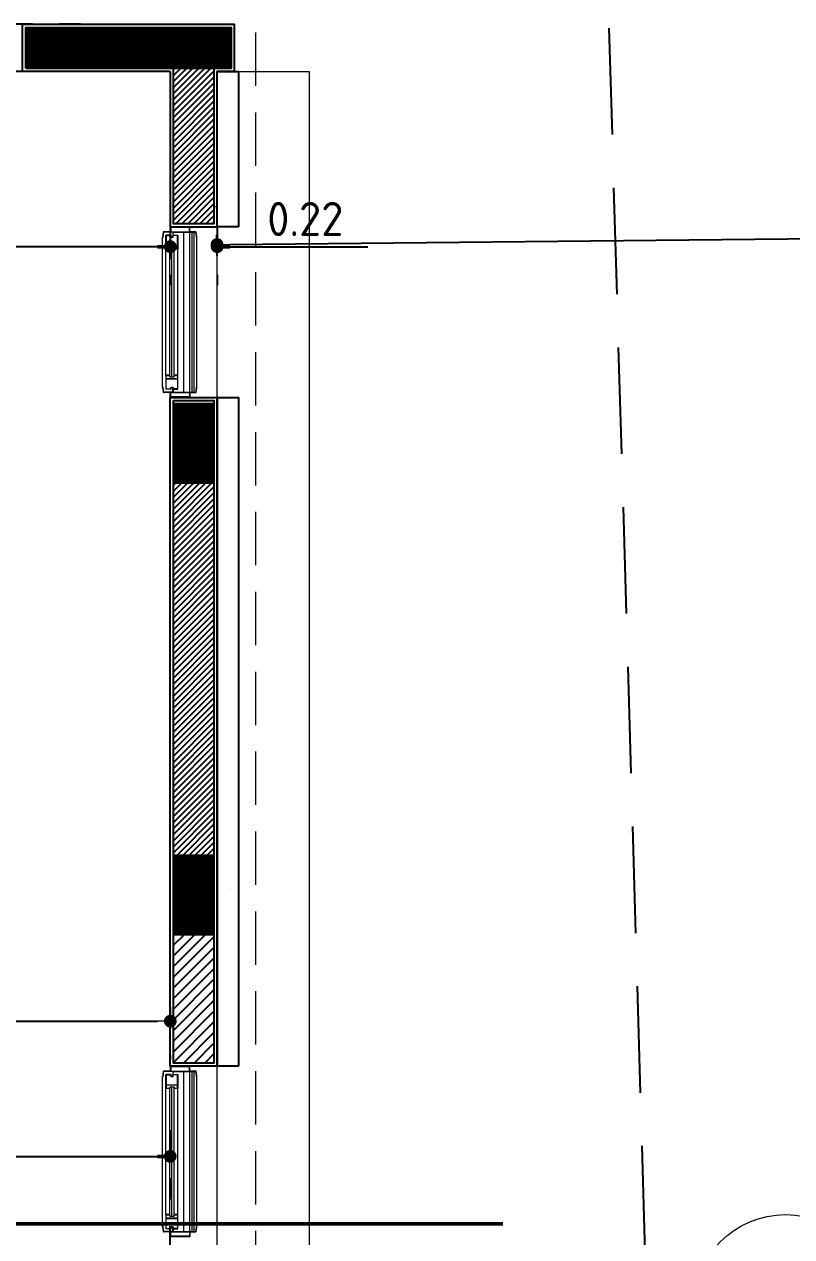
# Model space of a CAD drawing. Extents: x 233 to 569, y -241 to -74.
# Drawn here: x 257.03 to 260.63, y -177.5 to -171.81 of the extents above; entities that cross this region are included whole.
import ezdxf

# ---------------------------------------------------------------- set-up
doc = ezdxf.new("R2010")
doc.units = 0
doc.header["$MEASUREMENT"] = 0
for name, pattern in [('CENTER', [2, 1.25, -0.25, 0.25, -0.25]), ('DOT2', [0.125, 0, -0.125]), ('TRAZOS', [0.75, 0.5, -0.25])]:
    doc.linetypes.add(name, pattern=pattern)
doc.layers.get('0').update_dxf_attribs({"linetype": 'CONTINUOUS', "lineweight": 50})
doc.layers.get('DEFPOINTS').update_dxf_attribs({"linetype": 'CONTINUOUS'})
for name, color, linetype, lineweight in [('00 EJES DE REPLANTEO MODEL 1 Y 2', 1, 'CENTER', 20), ('2D PA ESTRUCTURA COLUMNAS BORDES', 95, 'CONTINUOUS', 9), ('2D PB ABERTURAS VISTA', 1, 'CONTINUOUS', 9), ('AUXILIAR', 8, 'CONTINUOUS', 9), ('COTAS', 1, 'CONTINUOUS', 9)]:
    doc.layers.add(name, color=color, linetype=linetype, lineweight=lineweight)
for name, color, linetype in [('2D PB MUROS MAMP. HATCH', 10, 'CONTINUOUS'), ('2D PB MUROS MAMPOSTERIAS', 1, 'CONTINUOUS'), ('2D PB MUROS REVOQUES', 7, 'CONTINUOUS'), ('2D PB REVESTIMIENTO MURETE PIEDRA', 5, 'CONTINUOUS'), ('2D PLATEA ESTRUCTURA COLUMNAS BORDES', 7, 'CONTINUOUS'), ('2D PLATEA ESTRUCTURA COLUMNAS HATCH', 92, 'CONTINUOUS'), ('2D TERRENO RETIROS', 205, 'CONTINUOUS')]:
    doc.layers.add(name, color=color, linetype=linetype)
doc.styles.add('ARIAL', font='')
doc.styles.get('ARIAL').set_extended_font_data('DIN')
doc.dimstyles.new('PLANTA', dxfattribs={"dimscale": 0, "dimtxt": 0.16, "dimasz": 0.06, "dimexe": 0.18, "dimexo": 0, "dimgap": 0.05, "dimtad": 1, "dimzin": 0, "dimdsep": 46, "dimtxsty": 'ARIAL', "dimblk1": 'DOT', "dimblk2": 'DOT', "dimsah": 1, "dimcen": 0.09, "dimclrd": 1, "dimclre": 1, "dimclrt": 3, "dimadec": 0, "dimazin": 0, "dimtfac": 1, "dimtofl": 0, "dimtmove": 0, "dimatfit": 3, "dimldrblk": 'DOT', "dimfxl": 0.18, "dimtolj": 1, "dimtzin": 0, "dimarcsym": 0})

# ---------------------------------------------------------------- blocks, each defined once
blk = doc.blocks.new('_DOT')
at = {"color": 0, "linetype": 'ByBlock'}
blk.add_line((-0.5, 0), (-1, 0), dxfattribs=at)
at = {"color": 0, "linetype": 'ByBlock', "const_width": 0.5}
blk.add_lwpolyline([(-0.25, 0, 1), (0.25, 0, 1)], format="xyb", close=True, dxfattribs=at)
blk = doc.blocks.new('*D178')
at = {"color": 1, "linetype": 'DOT2', "lineweight": -2, "transparency": 16777216}
for p, q in [((250.3146, -172.5893), (250.3146, -173.0361)), ((257.715, -172.5893), (257.715, -173.0361))]:
    blk.add_line(p, q, dxfattribs=at)
at = {"color": 1, "lineweight": -2, "transparency": 16777216}
blk.add_line((257.655, -172.8561), (250.3746, -172.8561), dxfattribs=at)
at = {"layer": 'DEFPOINTS', "color": 0, "transparency": 16777216}
for p in [(250.3146, -172.5893), (257.715, -172.5893), (250.3146, -172.8561)]:
    blk.add_point(p, dxfattribs=at)
at = {"color": 1, "lineweight": -2, "transparency": 16777216, "xscale": 0.06, "yscale": 0.06, "zscale": 0.06, "rotation": 180}
blk.add_blockref('_DOT', (250.3146, -172.8561), dxfattribs=at)
at = {"color": 1, "lineweight": -2, "transparency": 16777216, "xscale": 0.06, "yscale": 0.06, "zscale": 0.06}
blk.add_blockref('_DOT', (257.715, -172.8561), dxfattribs=at)
at = {"color": 3, "transparency": 16777216, "insert": (254.0148, -172.7261), "char_height": 0.16, "attachment_point": 5, "style": 'ARIAL'}
blk.add_mtext('\\A1;7.40', dxfattribs=at)
blk = doc.blocks.new('*D179')
at = {"color": 1, "linetype": 'DOT2', "lineweight": -2, "transparency": 16777216}
for p, q in [((257.715, -172.7635), (257.715, -173.0361)), ((257.935, -172.7635), (257.935, -173.0361))]:
    blk.add_line(p, q, dxfattribs=at)
at = {"color": 1, "lineweight": -2, "transparency": 16777216}
for p, q in [((257.655, -172.8561), (257.595, -172.8561)), ((257.995, -172.8561), (258.6426, -172.8561))]:
    blk.add_line(p, q, dxfattribs=at)
at = {"layer": 'DEFPOINTS', "color": 0, "transparency": 16777216}
for p in [(257.715, -172.7635), (257.935, -172.7635), (257.935, -172.8561)]:
    blk.add_point(p, dxfattribs=at)
at = {"color": 1, "lineweight": -2, "transparency": 16777216, "xscale": 0.06, "yscale": 0.06, "zscale": 0.06}
blk.add_blockref('_DOT', (257.715, -172.8561), dxfattribs=at)
at = {"color": 1, "lineweight": -2, "transparency": 16777216, "xscale": 0.06, "yscale": 0.06, "zscale": 0.06, "rotation": 180}
blk.add_blockref('_DOT', (257.935, -172.8561), dxfattribs=at)
at = {"color": 3, "transparency": 16777216, "insert": (258.3488, -172.7261), "char_height": 0.16, "attachment_point": 5, "style": 'ARIAL'}
blk.add_mtext('\\A1;0.22', dxfattribs=at)
blk = doc.blocks.new('*D196')
at = {"layer": 'COTAS', "color": 1, "lineweight": -2, "transparency": 16777216}
for p, q in [((256.0563, -171.812), (256.0563, -171.1644)), ((256.0563, -171.9732), (256.0563, -171.872))]:
    blk.add_line(p, q, dxfattribs=at)
at = {"layer": 'COTAS', "color": 1, "linetype": 'DOT2', "lineweight": -2, "transparency": 16777216}
for p, q in [((257.2925, -171.812), (255.8763, -171.812)), ((257.2925, -172.0332), (255.8763, -172.0332))]:
    blk.add_line(p, q, dxfattribs=at)
at = {"layer": 'DEFPOINTS', "color": 0, "transparency": 16777216}
for p in [(256.0563, -171.812), (257.2925, -171.812), (257.2925, -172.0332)]:
    blk.add_point(p, dxfattribs=at)
at = {"layer": 'COTAS', "color": 1, "lineweight": -2, "transparency": 16777216, "xscale": 0.06, "yscale": 0.06, "zscale": 0.06}
for p, rotation in [((256.0563, -171.812), 90), ((256.0563, -172.0332), 270)]:
    blk.add_blockref('_DOT', p, dxfattribs=dict(at, rotation=rotation))
at = {"layer": 'COTAS', "color": 3, "transparency": 16777216, "insert": (255.9263, -171.4582), "char_height": 0.16, "attachment_point": 5, "rotation": 90, "style": 'ARIAL'}
blk.add_mtext('\\A1;0.22', dxfattribs=at)
blk = doc.blocks.new('*D303')
at = {"layer": 'COTAS', "color": 1, "linetype": 'DOT2', "lineweight": -2, "transparency": 16777216}
for p, q in [((264.7266, -172.8329), (264.7242, -172.5991)), ((257.935, -172.8998), (257.9326, -172.666))]:
    blk.add_line(p, q, dxfattribs=at)
at = {"layer": 'COTAS', "color": 1, "lineweight": -2, "transparency": 16777216}
blk.add_line((257.9944, -172.8454), (264.666, -172.7796), dxfattribs=at)
at = {"layer": 'DEFPOINTS', "color": 0, "transparency": 16777216}
for p in [(264.726, -172.7791), (264.7266, -172.8329), (257.935, -172.8998)]:
    blk.add_point(p, dxfattribs=at)
at = {"layer": 'COTAS', "color": 1, "lineweight": -2, "transparency": 16777216, "xscale": 0.06, "yscale": 0.06, "zscale": 0.06}
for p, rotation in [((264.726, -172.7791), 0.5649439366971254), ((257.9344, -172.846), 180.5649439366971)]:
    blk.add_blockref('_DOT', p, dxfattribs=dict(at, rotation=rotation))
at = {"layer": 'COTAS', "color": 3, "transparency": 16777216, "insert": (261.3289, -172.6825), "char_height": 0.16, "attachment_point": 5, "rotation": 0.5649, "style": 'ARIAL'}
blk.add_mtext('\\A1;6.79', dxfattribs=at)
blk = doc.blocks.new('*D343')
at = {"color": 1, "linetype": 'DOT2', "lineweight": -2, "transparency": 16777216}
for p, q in [((251.9335, -178.2303), (251.9331, -176.9482)), ((257.7149, -178.2283), (257.7145, -176.9462))]:
    blk.add_line(p, q, dxfattribs=at)
at = {"color": 1, "lineweight": -2, "transparency": 16777216}
blk.add_line((251.9932, -177.1282), (257.6545, -177.1262), dxfattribs=at)
at = {"layer": 'DEFPOINTS', "color": 0, "transparency": 16777216}
for p in [(257.7145, -177.1262), (251.9335, -178.2303), (257.7149, -178.2283)]:
    blk.add_point(p, dxfattribs=at)
at = {"color": 1, "lineweight": -2, "transparency": 16777216, "xscale": 0.06, "yscale": 0.06, "zscale": 0.06}
for p, rotation in [((251.9332, -177.1282), 180.0196783988666), ((257.7145, -177.1262), 0.01967839886657945)]:
    blk.add_blockref('_DOT', p, dxfattribs=dict(at, rotation=rotation))
at = {"color": 3, "transparency": 16777216, "insert": (254.8238, -176.9972), "char_height": 0.16, "attachment_point": 5, "rotation": 0.0197, "style": 'ARIAL'}
blk.add_mtext('\\A1;5.78', dxfattribs=at)
blk = doc.blocks.new('*D418')
at = {"layer": 'COTAS', "color": 1, "linetype": 'DOT2', "lineweight": -2, "transparency": 16777216}
for p, q in [((246.5096, -176.4277), (246.5096, -176.6717)), ((257.715, -176.4277), (257.715, -176.6717))]:
    blk.add_line(p, q, dxfattribs=at)
at = {"layer": 'COTAS', "color": 1, "lineweight": -2, "transparency": 16777216}
blk.add_line((246.5696, -176.4917), (257.655, -176.4917), dxfattribs=at)
at = {"layer": 'DEFPOINTS', "color": 0, "transparency": 16777216}
for p in [(246.5096, -176.4277), (257.715, -176.4277), (257.715, -176.4917)]:
    blk.add_point(p, dxfattribs=at)
at = {"layer": 'COTAS', "color": 1, "lineweight": -2, "transparency": 16777216, "xscale": 0.06, "yscale": 0.06, "zscale": 0.06, "rotation": 180}
blk.add_blockref('_DOT', (246.5096, -176.4917), dxfattribs=at)
at = {"layer": 'COTAS', "color": 1, "lineweight": -2, "transparency": 16777216, "xscale": 0.06, "yscale": 0.06, "zscale": 0.06}
blk.add_blockref('_DOT', (257.715, -176.4917), dxfattribs=at)
at = {"layer": 'COTAS', "color": 3, "transparency": 16777216, "insert": (252.1123, -176.3617), "char_height": 0.16, "attachment_point": 5, "style": 'ARIAL'}
blk.add_mtext('\\A1;11.21', dxfattribs=at)

msp = doc.modelspace()

# ---------------------------------------------------------------- hatches: boundary and pattern name
at = {"layer": '2D PB MUROS MAMP. HATCH'}
h = msp.add_hatch(dxfattribs=at)
h.set_pattern_fill('_USER', color=256, scale=0.02, angle=45, pattern_type=0)
h.set_pattern_definition([(45, (-132.286063, -53.149484), (-0.0141421356, 0.0141421356), [])])
h.paths.add_polyline_path([(257.73, -172.0182), (257.73, -172.7485), (257.92, -172.7485), (257.92, -172.0182)])
h.paths.add_polyline_path([(257.73, -175.7123), (257.92, -175.7123), (257.92, -173.9521), (257.73, -173.9521)])
h = msp.add_hatch(dxfattribs=at)
h.set_pattern_fill('JIS_WOOD', color=256, scale=0.05)
h.set_pattern_definition([(45, (235.011262, -54.853924), (-0.025, 0.025), [])])
h.paths.add_polyline_path([(257.73, -176.6885), (257.92, -176.6885), (257.92, -176.0859), (257.73, -176.0859)])
at = {"layer": '2D PLATEA ESTRUCTURA COLUMNAS HATCH'}
h = msp.add_hatch(dxfattribs=at)
h.set_pattern_fill('NET', color=256, scale=0.002, angle=90)
h.set_pattern_definition([(90, (234.9429016, -54.853924), (-0.00635, 2e-18), []), (180, (234.9429016, -54.853924), (-2e-18, -0.00635), [])])
h.paths.add_polyline_path([(258, -171.8272), (257.0366, -171.827), (257.0366, -172.0182), (258, -172.0184)])
h = msp.add_hatch(dxfattribs=at)
h.set_pattern_fill('NET', color=256, scale=0.002, angle=90)
h.set_pattern_definition([(90, (235.011262, -50.330386), (-0.00635, 2e-18), []), (180, (235.011262, -50.330386), (-2e-18, -0.00635), [])])
h.paths.add_polyline_path([(257.92, -173.5918), (257.73, -173.5918), (257.73, -173.9653), (257.92, -173.9653)])
h = msp.add_hatch(dxfattribs=at)
h.set_pattern_fill('NET', color=256, scale=0.002, angle=90)
h.set_pattern_definition([(90, (235.0112725, -52.45097), (-0.00635, 2e-18), []), (180, (235.0112725, -52.45097), (-2e-18, -0.00635), [])])
h.paths.add_polyline_path([(257.92, -175.7124), (257.73, -175.7123), (257.73, -176.0859), (257.92, -176.0859)])

# ---------------------------------------------------------------- linework, layer by layer
for p, q in [((257.7994, -172.7625), (257.7994, -172.7625)), ((257.7994, -173.6561), (257.7994, -173.6561)), ((257.7994, -175.9162), (257.7994, -175.9162)), ((257.7994, -176.7025), (257.7994, -176.7025)), ((259.2769, -177.4428), (233.7816, -177.4428))]:
    msp.add_line(p, q)
for points in [[(258.0012, -173.571), (258.0012, -173.571)], [(258.0012, -175.8679), (258.0012, -175.8679)]]:
    msp.add_lwpolyline(points)
at = {"color": 252, "true_color": 0x939598}
msp.add_lwpolyline([(257.9051, -174.3434), (257.9046, -174.3434)], dxfattribs=at)
msp.add_lwpolyline([(257.9051, -174.3434), (257.9046, -174.3434)], dxfattribs=at)
at = {"layer": '00 EJES DE REPLANTEO MODEL 1 Y 2', "linetype": 'Continuous'}
msp.add_circle((260.6045, -177.834, -0.5495), 0.4342, dxfattribs=at)
at = {"layer": '2D PA ESTRUCTURA COLUMNAS BORDES'}
for points in [[(257.73, -173.5918), (257.92, -173.5918), (257.92, -173.9653), (257.73, -173.9653)], [(257.73, -175.7123), (257.92, -175.7123), (257.92, -176.0859), (257.73, -176.0859)]]:
    msp.add_lwpolyline(points, close=True, dxfattribs=at)
at = {"layer": '2D PB ABERTURAS VISTA', "color": 1}
for p, q in [((257.7257, -172.7881), (257.6844, -172.7881)), ((257.7139, -172.7861), (257.685, -172.7861)), ((257.8074, -172.7635), (257.715, -172.7635)), ((257.715, -172.7635), (257.715, -172.7851)), ((257.715, -172.7845), (257.715, -172.7851)), ((257.717, -172.7656), (257.717, -172.7856)), ((257.8053, -172.7656), (257.717, -172.7656)), ((257.7175, -172.7861), (257.8048, -172.7861)), ((257.7267, -172.7891), (257.7267, -172.8094)), ((257.7286, -172.8098), (257.7286, -172.7891)), ((257.7296, -172.7881), (257.7925, -172.7881)), ((257.7296, -172.7881), (257.8337, -172.7881)), ((257.7954, -172.7881), (257.8337, -172.7881)), ((257.7994, -172.7861), (257.8048, -172.7861)), ((257.8053, -172.7856), (257.8053, -172.7656)), ((257.8074, -172.7851), (257.8074, -172.7635)), ((257.8074, -172.7845), (257.8074, -172.7851)), ((257.8332, -172.7861), (257.8084, -172.7861)), ((257.8084, -172.7861), (257.8256, -172.7861)), ((257.8084, -172.7861), (257.8332, -172.7861)), ((257.7167, -172.8019), (257.7167, -172.8098)), ((257.7177, -172.8014), (257.7172, -172.8014)), ((257.7175, -172.8108), (257.7226, -172.8117)), ((257.7182, -172.8093), (257.7182, -172.8019)), ((257.7226, -172.8101), (257.7182, -172.8093)), ((257.7267, -172.8094), (257.7226, -172.8101)), ((257.7226, -172.8117), (257.7277, -172.8108)), ((257.7167, -173.5251), (257.7167, -173.5173)), ((257.7177, -173.5257), (257.7172, -173.5257)), ((257.7175, -173.5163), (257.7226, -173.5154)), ((257.7226, -173.517), (257.7182, -173.5177)), ((257.7182, -173.5177), (257.7182, -173.5251)), ((257.7226, -173.5154), (257.7277, -173.5163)), ((257.7267, -173.5177), (257.7226, -173.517)), ((257.7267, -173.5379), (257.7267, -173.5177)), ((257.7286, -173.5173), (257.7286, -173.5379)), ((257.7257, -173.539), (257.6844, -173.539)), ((257.7139, -173.541), (257.685, -173.541)), ((257.715, -173.5635), (257.715, -173.542)), ((257.715, -173.5426), (257.715, -173.542)), ((257.8074, -173.5635), (257.715, -173.5635)), ((257.717, -173.5615), (257.717, -173.5415)), ((257.8053, -173.5615), (257.717, -173.5615)), ((257.7175, -173.541), (257.8048, -173.541)), ((257.7296, -173.539), (257.7925, -173.539)), ((257.7296, -173.539), (257.8337, -173.539)), ((257.7954, -173.539), (257.8337, -173.539)), ((257.7994, -173.541), (257.8048, -173.541)), ((257.8053, -173.5415), (257.8053, -173.5615)), ((257.8074, -173.5426), (257.8074, -173.542)), ((257.8074, -173.542), (257.8074, -173.5635)), ((257.8332, -173.541), (257.8084, -173.541)), ((257.8084, -173.541), (257.8256, -173.541)), ((257.8084, -173.541), (257.8332, -173.541)), ((257.8074, -176.7035), (257.715, -176.7035)), ((257.715, -176.7035), (257.715, -176.725)), ((257.717, -176.7056), (257.717, -176.7256)), ((257.8053, -176.7056), (257.717, -176.7056)), ((257.8053, -176.7256), (257.8053, -176.7056)), ((257.8074, -176.725), (257.8074, -176.7035)), ((257.7257, -176.7281), (257.6844, -176.7281)), ((257.7139, -176.7261), (257.685, -176.7261)), ((257.715, -176.7245), (257.715, -176.725)), ((257.7167, -176.7419), (257.7167, -176.7498)), ((257.7177, -176.7414), (257.7172, -176.7414)), ((257.7175, -176.7261), (257.8048, -176.7261)), ((257.7175, -176.7508), (257.7226, -176.7517)), ((257.7182, -176.7493), (257.7182, -176.7419)), ((257.7226, -176.7501), (257.7182, -176.7493)), ((257.7267, -176.7494), (257.7226, -176.7501)), ((257.7226, -176.7517), (257.7277, -176.7508)), ((257.7267, -176.7291), (257.7267, -176.7494)), ((257.7286, -176.7498), (257.7286, -176.7291)), ((257.7296, -176.7281), (257.7925, -176.7281)), ((257.7296, -176.7281), (257.8337, -176.7281)), ((257.7954, -176.7281), (257.8337, -176.7281)), ((257.7994, -176.7261), (257.8048, -176.7261)), ((257.8074, -176.7245), (257.8074, -176.725)), ((257.8332, -176.7261), (257.8084, -176.7261)), ((257.8084, -176.7261), (257.8256, -176.7261)), ((257.8084, -176.7261), (257.8332, -176.7261)), ((257.7167, -177.4651), (257.7167, -177.4573)), ((257.7175, -177.4563), (257.7226, -177.4554)), ((257.7226, -177.457), (257.7182, -177.4577)), ((257.7182, -177.4577), (257.7182, -177.4651)), ((257.7226, -177.4554), (257.7277, -177.4563)), ((257.7267, -177.4577), (257.7226, -177.457)), ((257.7267, -177.4779), (257.7267, -177.4577)), ((257.7286, -177.4573), (257.7286, -177.4779)), ((257.7257, -177.479), (257.6844, -177.479)), ((257.7139, -177.481), (257.685, -177.481)), ((257.715, -177.5035), (257.715, -177.482)), ((257.715, -177.4825), (257.715, -177.482)), ((257.8074, -177.5035), (257.715, -177.5035)), ((257.717, -177.5015), (257.717, -177.4815)), ((257.8053, -177.5015), (257.717, -177.5015)), ((257.7177, -177.4656), (257.7172, -177.4656)), ((257.7175, -177.481), (257.8048, -177.481)), ((257.7296, -177.479), (257.7925, -177.479)), ((257.7296, -177.479), (257.8337, -177.479)), ((257.7954, -177.479), (257.8337, -177.479)), ((257.7994, -177.481), (257.8048, -177.481)), ((257.8053, -177.4815), (257.8053, -177.5015)), ((257.8074, -177.4825), (257.8074, -177.482)), ((257.8074, -177.482), (257.8074, -177.5035)), ((257.8332, -177.481), (257.8084, -177.481)), ((257.8084, -177.481), (257.8256, -177.481)), ((257.8084, -177.481), (257.8332, -177.481))]:
    msp.add_line(p, q, dxfattribs=at)
at = {"layer": '2D PB ABERTURAS VISTA', "color": 251}
for p, q in [((257.7792, -173.539), (257.7792, -172.7881)), ((257.8074, -173.539), (257.8074, -172.7881)), ((257.8172, -173.539), (257.8172, -172.7881)), ((257.8274, -173.539), (257.8274, -172.7881)), ((257.679, -173.5164), (257.679, -172.8107)), ((257.8391, -173.5164), (257.8391, -172.8107)), ((257.6937, -173.4588), (257.6941, -172.8683)), ((257.7506, -173.4588), (257.7506, -172.8683)), ((257.679, -177.4564), (257.679, -176.7507)), ((257.7792, -177.479), (257.7792, -176.7281)), ((257.8074, -177.479), (257.8074, -176.7281)), ((257.8172, -177.479), (257.8172, -176.7281)), ((257.8274, -177.479), (257.8274, -176.7281)), ((257.8391, -177.4564), (257.8391, -176.7507)), ((257.6937, -177.3988), (257.6941, -176.8083)), ((257.7506, -177.3988), (257.7506, -176.8083))]:
    msp.add_line(p, q, dxfattribs=at)
at = {"layer": '2D PB ABERTURAS VISTA'}
for p, q in [((257.694, -172.8683), (257.694, -172.8014)), ((257.7143, -172.8014), (257.694, -172.8014)), ((257.6955, -172.803), (257.7143, -172.803)), ((257.6955, -172.803), (257.6955, -172.8489)), ((257.6965, -172.8499), (257.7482, -172.8499)), ((257.6965, -172.8499), (257.7482, -172.8499)), ((257.7482, -172.8514), (257.6965, -172.8514)), ((257.7482, -172.8514), (257.6965, -172.8514)), ((257.7143, -172.8014), (257.7143, -172.803)), ((257.7304, -172.8014), (257.7508, -172.8014)), ((257.7304, -172.8014), (257.7304, -172.803)), ((257.7493, -172.803), (257.7304, -172.803)), ((257.7493, -172.8489), (257.7493, -172.803)), ((257.7508, -172.8014), (257.7508, -172.8683)), ((257.7125, -172.8683), (257.694, -172.8683)), ((257.6955, -172.8524), (257.6955, -172.8658)), ((257.6965, -172.8668), (257.7125, -172.8668)), ((257.7125, -172.8604), (257.7328, -172.8604)), ((257.7125, -172.8604), (257.7125, -172.8683)), ((257.7125, -173.4588), (257.7125, -172.8683)), ((257.7227, -173.4667), (257.7227, -172.8604)), ((257.7328, -172.8604), (257.7328, -172.8683)), ((257.7328, -172.8668), (257.7482, -172.8668)), ((257.7328, -173.4588), (257.7328, -172.8683)), ((257.7508, -172.8683), (257.7328, -172.8683)), ((257.7493, -172.8658), (257.7493, -172.8524)), ((257.7125, -173.4588), (257.694, -173.4588)), ((257.694, -173.4588), (257.694, -173.5257)), ((257.6955, -173.4747), (257.6955, -173.4613)), ((257.6955, -173.5241), (257.6955, -173.4782)), ((257.6965, -173.4603), (257.7125, -173.4603)), ((257.7482, -173.4757), (257.6965, -173.4757)), ((257.7482, -173.4757), (257.6965, -173.4757)), ((257.6965, -173.4772), (257.7482, -173.4772)), ((257.6965, -173.4772), (257.7482, -173.4772)), ((257.7125, -173.4667), (257.7125, -173.4588)), ((257.7125, -173.4667), (257.7328, -173.4667)), ((257.7328, -173.4667), (257.7328, -173.4588)), ((257.7508, -173.4588), (257.7328, -173.4588)), ((257.7328, -173.4603), (257.7482, -173.4603)), ((257.7493, -173.4613), (257.7493, -173.4747)), ((257.7493, -173.4782), (257.7493, -173.5241)), ((257.7508, -173.5257), (257.7508, -173.4588)), ((257.7143, -173.5257), (257.694, -173.5257)), ((257.6955, -173.5241), (257.7143, -173.5241)), ((257.7143, -173.5257), (257.7143, -173.5241)), ((257.7493, -173.5241), (257.7304, -173.5241)), ((257.7304, -173.5257), (257.7304, -173.5241)), ((257.7304, -173.5257), (257.7508, -173.5257)), ((257.694, -176.8083), (257.694, -176.7414)), ((257.7143, -176.7414), (257.694, -176.7414)), ((257.6955, -176.743), (257.7143, -176.743)), ((257.6955, -176.743), (257.6955, -176.7888)), ((257.7143, -176.7414), (257.7143, -176.743)), ((257.7304, -176.7414), (257.7508, -176.7414)), ((257.7304, -176.7414), (257.7304, -176.743)), ((257.7493, -176.743), (257.7304, -176.743)), ((257.7493, -176.7888), (257.7493, -176.743)), ((257.7508, -176.7414), (257.7508, -176.8083)), ((257.7125, -176.8083), (257.694, -176.8083)), ((257.6955, -176.7924), (257.6955, -176.8057)), ((257.6965, -176.7899), (257.7482, -176.7899)), ((257.6965, -176.7899), (257.7482, -176.7899)), ((257.7482, -176.7914), (257.6965, -176.7914)), ((257.7482, -176.7914), (257.6965, -176.7914)), ((257.6965, -176.8068), (257.7125, -176.8068)), ((257.7125, -176.8004), (257.7328, -176.8004)), ((257.7125, -176.8004), (257.7125, -176.8083)), ((257.7125, -177.3988), (257.7125, -176.8083)), ((257.7227, -177.4067), (257.7227, -176.8004)), ((257.7328, -176.8004), (257.7328, -176.8083)), ((257.7328, -176.8068), (257.7482, -176.8068)), ((257.7328, -177.3988), (257.7328, -176.8083)), ((257.7508, -176.8083), (257.7328, -176.8083)), ((257.7493, -176.8057), (257.7493, -176.7924)), ((257.7125, -177.3988), (257.694, -177.3988)), ((257.694, -177.3988), (257.694, -177.4656)), ((257.6955, -177.4146), (257.6955, -177.4013)), ((257.6965, -177.4003), (257.7125, -177.4003)), ((257.7125, -177.4067), (257.7125, -177.3988)), ((257.7328, -177.4067), (257.7328, -177.3988)), ((257.7508, -177.3988), (257.7328, -177.3988)), ((257.7328, -177.4003), (257.7482, -177.4003)), ((257.7493, -177.4013), (257.7493, -177.4146)), ((257.7508, -177.4656), (257.7508, -177.3988)), ((257.6955, -177.4641), (257.6955, -177.4182)), ((257.7482, -177.4157), (257.6965, -177.4157)), ((257.7482, -177.4157), (257.6965, -177.4157)), ((257.6965, -177.4172), (257.7482, -177.4172)), ((257.6965, -177.4172), (257.7482, -177.4172)), ((257.7125, -177.4067), (257.7328, -177.4067)), ((257.7493, -177.4182), (257.7493, -177.4641)), ((257.7143, -177.4656), (257.694, -177.4656)), ((257.6955, -177.4641), (257.7143, -177.4641)), ((257.7143, -177.4656), (257.7143, -177.4641)), ((257.7493, -177.4641), (257.7304, -177.4641)), ((257.7304, -177.4656), (257.7304, -177.4641)), ((257.7304, -177.4656), (257.7508, -177.4656))]:
    msp.add_line(p, q, dxfattribs=at)
at = {"layer": '2D PB ABERTURAS VISTA', "color": 1}
for centre, radius, start, end in [((257.7558, -172.8096), 0.0768, 163.8724, 180.7743), ((257.7558, -172.8096), 0.0753, 163.9866, 180.1015), ((257.685, -172.7891), 0.00307, 90, 163.8724), ((257.6844, -172.7891), 0.00102, 90, 163.9866), ((257.7139, -172.7851), 0.00102, 270, 0), ((257.7175, -172.7856), 0.000512, 180, 270), ((257.7257, -172.7891), 0.00102, 0, 90), ((257.7296, -172.7891), 0.00102, 90, 180), ((257.8048, -172.7856), 0.000512, 270, 0), ((257.8084, -172.7851), 0.00102, 180, 270), ((257.8332, -172.7891), 0.00307, 16.1276, 90), ((257.8337, -172.7891), 0.00102, 16.0134, 90), ((257.7623, -172.8096), 0.0753, 359.8985, 16.0134), ((257.7623, -172.8096), 0.0768, 359.2257, 16.1276), ((257.68, -172.8107), 0.00102, 180.7743, 60.4385), ((257.7172, -172.8019), 0.000512, 90, 180), ((257.7177, -172.8098), 0.00102, 180, 260), ((257.7177, -172.8019), 0.000512, 360, 90), ((257.7276, -172.8098), 0.00102, 280, 0), ((257.8381, -172.8107), 0.00102, 119.5615, 359.2257), ((257.68, -173.5164), 0.00102, 299.5615, 179.2257), ((257.7558, -173.5175), 0.0768, 179.2257, 196.1276), ((257.7558, -173.5175), 0.0753, 179.8985, 196.0134), ((257.7177, -173.5173), 0.00102, 100, 180), ((257.7172, -173.5251), 0.000512, 180, 270), ((257.7177, -173.5251), 0.000512, 270, 0), ((257.7276, -173.5173), 0.00102, 0, 80), ((257.7623, -173.5175), 0.0753, 343.9866, 0.1015), ((257.7623, -173.5175), 0.0768, 343.8724, 0.7743), ((257.8381, -173.5164), 0.00102, 0.7743, 240.4385), ((257.685, -173.5379), 0.00307, 196.1276, 270), ((257.6844, -173.5379), 0.00102, 196.0134, 270), ((257.7139, -173.542), 0.00102, 0, 90), ((257.7175, -173.5415), 0.000512, 90, 180), ((257.7257, -173.5379), 0.00102, 270, 0), ((257.7296, -173.5379), 0.00102, 180, 270), ((257.8048, -173.5415), 0.000512, 0, 90), ((257.8084, -173.542), 0.00102, 90, 180), ((257.8332, -173.5379), 0.00307, 270, 343.8724), ((257.8337, -173.5379), 0.00102, 270, 343.9866), ((257.7558, -176.7496), 0.0768, 163.8724, 180.7743), ((257.68, -176.7506), 0.00102, 180.7743, 60.4385), ((257.7558, -176.7496), 0.0753, 163.9866, 180.1015), ((257.685, -176.7291), 0.00307, 90, 163.8724), ((257.6844, -176.7291), 0.00102, 90, 163.9866), ((257.7139, -176.725), 0.00102, 270, 0), ((257.7172, -176.7419), 0.000512, 90, 180), ((257.7177, -176.7498), 0.00102, 180, 260), ((257.7175, -176.7256), 0.000512, 180, 270), ((257.7177, -176.7419), 0.000512, 360, 90), ((257.7257, -176.7291), 0.00102, 0, 90), ((257.7276, -176.7498), 0.00102, 280, 0), ((257.7296, -176.7291), 0.00102, 90, 180), ((257.8048, -176.7256), 0.000512, 270, 0), ((257.8084, -176.725), 0.00102, 180, 270), ((257.8332, -176.7291), 0.00307, 16.1276, 90), ((257.8337, -176.7291), 0.00102, 16.0134, 90), ((257.7623, -176.7496), 0.0753, 359.8985, 16.0134), ((257.7623, -176.7496), 0.0768, 359.2257, 16.1276), ((257.8381, -176.7506), 0.00102, 119.5615, 359.2257), ((257.68, -177.4564), 0.00102, 299.5615, 179.2257), ((257.7558, -177.4575), 0.0768, 179.2257, 196.1276), ((257.7558, -177.4575), 0.0753, 179.8985, 196.0134), ((257.7177, -177.4573), 0.00102, 100, 180), ((257.7276, -177.4573), 0.00102, 0, 80), ((257.7623, -177.4575), 0.0753, 343.9866, 0.1015), ((257.7623, -177.4575), 0.0768, 343.8724, 0.7743), ((257.8381, -177.4564), 0.00102, 0.7743, 240.4385), ((257.685, -177.4779), 0.00307, 196.1276, 270), ((257.6844, -177.4779), 0.00102, 196.0134, 270), ((257.7139, -177.482), 0.00102, 0, 90), ((257.7172, -177.4651), 0.000512, 180, 270), ((257.7175, -177.4815), 0.000512, 90, 180), ((257.7177, -177.4651), 0.000512, 270, 0), ((257.7257, -177.4779), 0.00102, 270, 0), ((257.7296, -177.4779), 0.00102, 180, 270), ((257.8048, -177.4815), 0.000512, 0, 90), ((257.8084, -177.482), 0.00102, 90, 180), ((257.8332, -177.4779), 0.00307, 270, 343.8724), ((257.8337, -177.4779), 0.00102, 270, 343.9866)]:
    msp.add_arc(centre, radius, start, end, dxfattribs=at)
at = {"layer": '2D PB ABERTURAS VISTA'}
for centre, start, end in [((257.6965, -172.8489), 180, 270), ((257.6965, -172.8489), 180, 270), ((257.6965, -172.8524), 90, 180), ((257.6965, -172.8524), 90, 180), ((257.7482, -172.8489), 270, 0), ((257.7482, -172.8489), 270, 0), ((257.7482, -172.8524), 0, 90), ((257.7482, -172.8524), 0, 90), ((257.6965, -172.8658), 180, 270), ((257.7482, -172.8658), 270, 0), ((257.6965, -173.4613), 90, 180), ((257.6965, -173.4747), 180, 270), ((257.6965, -173.4747), 180, 270), ((257.6965, -173.4782), 90, 180), ((257.6965, -173.4782), 90, 180), ((257.7482, -173.4613), 0, 90), ((257.7482, -173.4747), 270, 0), ((257.7482, -173.4747), 270, 0), ((257.7482, -173.4782), 0, 90), ((257.7482, -173.4782), 0, 90), ((257.6965, -176.7888), 180, 270), ((257.6965, -176.7888), 180, 270), ((257.6965, -176.7924), 90, 180), ((257.6965, -176.7924), 90, 180), ((257.6965, -176.8057), 180, 270), ((257.7482, -176.7888), 270, 0), ((257.7482, -176.7888), 270, 0), ((257.7482, -176.7924), 0, 90), ((257.7482, -176.7924), 0, 90), ((257.7482, -176.8057), 270, 0), ((257.6965, -177.4013), 90, 180), ((257.7482, -177.4013), 0, 90), ((257.6965, -177.4146), 180, 270), ((257.6965, -177.4146), 180, 270), ((257.6965, -177.4182), 90, 180), ((257.6965, -177.4182), 90, 180), ((257.7482, -177.4146), 270, 0), ((257.7482, -177.4146), 270, 0), ((257.7482, -177.4182), 0, 90), ((257.7482, -177.4182), 0, 90)]:
    msp.add_arc(centre, 0.00102, start, end, dxfattribs=at)
at = {"layer": '2D PB MUROS MAMP. HATCH'}
msp.add_line((257.92, -174.8196), (257.92, -175.2483), dxfattribs=at)
at = {"layer": '2D PB MUROS MAMPOSTERIAS'}
for p, q in [((257.73, -175.9649), (257.73, -176.0859)), ((257.73, -176.0859), (257.73, -176.0254))]:
    msp.add_line(p, q, dxfattribs=at)
for points in [[(257.0366, -172.0182), (257.0366, -171.827), (258.0005, -171.827), (258.0005, -172.0182), (257.73, -172.0182), (257.73, -172.0182)], [(257.73, -172.0182), (257.92, -172.0182), (257.92, -172.7485), (257.73, -172.7485)], [(257.73, -173.5785), (257.92, -173.5785), (257.92, -176.6885), (257.73, -176.6885)]]:
    msp.add_lwpolyline(points, close=True, dxfattribs=at)
at = {"layer": '2D PB MUROS REVOQUES'}
for points in [[(257.715, -172.0332), (257.0216, -172.0332), (257.0216, -171.812), (258.0155, -171.812), (258.0155, -172.0332), (257.935, -172.0332)], [(257.715, -172.0332), (257.715, -172.7635), (257.935, -172.7635), (257.935, -172.0332)]]:
    msp.add_lwpolyline(points, dxfattribs=at)
msp.add_lwpolyline([(257.715, -173.5635), (257.935, -173.5635), (257.935, -176.7035), (257.715, -176.7035)], close=True, dxfattribs=at)
at = {"layer": '2D PB REVESTIMIENTO MURETE PIEDRA'}
for points in [[(258.0353, -172.7635), (257.935, -172.7635), (257.935, -172.0332), (258.0353, -172.0332)], [(258.035, -176.7035), (257.9347, -176.7035), (257.9347, -173.5635), (258.035, -173.5635)]]:
    msp.add_lwpolyline(points, close=True, dxfattribs=at)
at = {"layer": '2D PLATEA ESTRUCTURA COLUMNAS BORDES'}
for points in [[(257.73, -173.5918), (257.92, -173.5918), (257.92, -173.9653), (257.73, -173.9653)], [(257.73, -175.7123), (257.92, -175.7123), (257.92, -176.0859), (257.73, -176.0859)]]:
    msp.add_lwpolyline(points, close=True, dxfattribs=at)
at = {"layer": '2D TERRENO RETIROS', "color": 252, "linetype": 'TRAZOS', "true_color": 0x939598}
for points in [[(259.7085, -167.3414), (259.7085, -169.5807), (260.4705, -195.5173), (238.0926, -192.1814), (238.0926, -153.0908)], [(259.7085, -167.3414), (259.7085, -169.5807), (260.4705, -195.5173), (238.0926, -192.1814), (238.0926, -179.9762)]]:
    msp.add_lwpolyline(points, dxfattribs=at)
at = {"layer": 'AUXILIAR', "linetype": 'TRAZOS', "ltscale": 0.5}
msp.add_line((258.1149, -169.2264), (258.115, -178.5539), dxfattribs=at)
at = {"layer": 'AUXILIAR', "lineweight": 9}
msp.add_lwpolyline([(257.935, -172.0332), (258.3666, -172.0332), (258.3666, -179.0039), (257.4793, -179.0039), (257.4793, -182.9092), (256.9803, -182.9092), (256.9803, -178.5039), (257.935, -178.5039)], close=True, dxfattribs=at)

# ---------------------------------------------------------------- dimensions: what is measured, and where the dimension line sits
for p1, p2, distance, picture, middle in [((257.715, -172.5893), (250.3146, -172.5893), 0.2669, '*D178', (254.0148, -172.7261)), ((257.715, -172.7635), (257.935, -172.7635), -0.0926, '*D179', (258.3488, -172.7261)), ((251.9335, -178.2303), (257.7149, -178.2283), 1.1021, '*D343', (254.8238, -176.9972))]:
    dim = msp.add_aligned_dim(p1=p1, p2=p2, distance=distance, dimstyle='PLANTA', override={"dimscale": 1, "dimfxl": 1.25})
    dim.commit()
    dim.dimension.update_dxf_attribs({"geometry": picture, "text_midpoint": middle})
at = {"layer": 'COTAS'}
for p1, p2, distance, picture, middle in [((257.2925, -172.0332), (257.2925, -171.812), 1.2362, '*D196', (255.9263, -171.4582)), ((257.935, -172.8998), (264.7266, -172.8329), 0.0538, '*D303', (261.3289, -172.6825)), ((246.5096, -176.4277), (257.715, -176.4277), -0.0639, '*D418', (252.1123, -176.3617))]:
    dim = msp.add_aligned_dim(p1=p1, p2=p2, distance=distance, dimstyle='PLANTA', override={"dimscale": 1}, dxfattribs=at)
    dim.commit()
    dim.dimension.update_dxf_attribs({"geometry": picture, "text_midpoint": middle})

doc.saveas('drawing.dxf')
